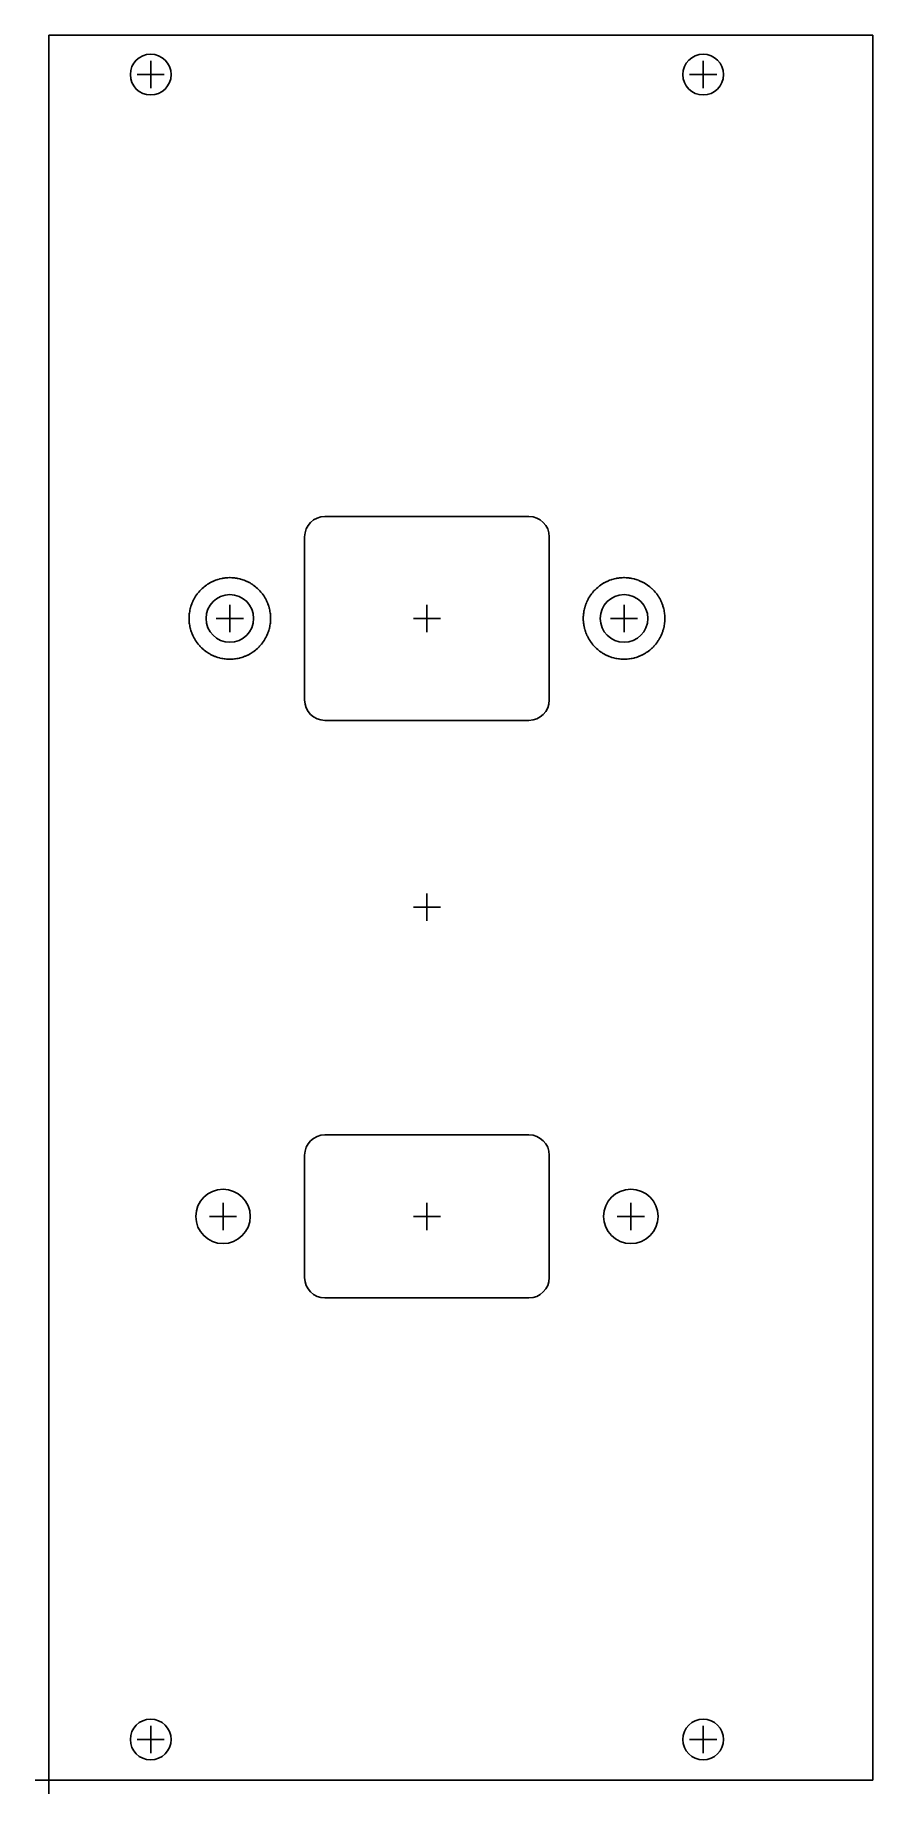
# Model space of a CAD drawing. Header units: millimetres. Extents: x -1 to 61, y -1 to 128.
import ezdxf

# ---------------------------------------------------------------- set-up
doc = ezdxf.new("R2010")
doc.units = ezdxf.units.MM
doc.layers.add('Contour', color=7, linetype='CONTINUOUS')
doc.layers.add('Reference_points', color=1, linetype='CONTINUOUS')

msp = doc.modelspace()

# ---------------------------------------------------------------- linework, layer by layer
at = {"layer": 'Contour', "color": 7, "linetype": 'CONTINUOUS'}
for p, q in [((0, 0), (0, 128.4)), ((0, 128.4), (60.62, 128.4)), ((60.62, 128.4), (60.62, 0)), ((35.32, 92.985), (20.32, 92.985)), ((18.82, 91.485), (18.82, 79.485)), ((36.82, 79.485), (36.82, 91.485)), ((11.687, 88), (11.596, 87.939)), ((11.687, 88), (11.596, 87.939)), ((11.743, 88.036), (11.687, 88)), ((11.743, 88.036), (11.687, 88)), ((11.837, 88.092), (11.743, 88.036)), ((11.837, 88.092), (11.743, 88.036)), ((11.864, 88.108), (11.837, 88.092)), ((11.864, 88.108), (11.837, 88.092)), ((11.908, 88.132), (11.864, 88.108)), ((11.908, 88.132), (11.864, 88.108)), ((12.006, 88.182), (11.908, 88.132)), ((12.006, 88.182), (11.908, 88.132)), ((12.03, 88.193), (12.006, 88.182)), ((12.03, 88.193), (12.006, 88.182)), ((12.075, 88.214), (12.03, 88.193)), ((12.075, 88.214), (12.03, 88.193)), ((12.176, 88.258), (12.075, 88.214)), ((12.176, 88.258), (12.075, 88.214)), ((12.21, 88.272), (12.176, 88.258)), ((12.21, 88.272), (12.176, 88.258)), ((12.256, 88.29), (12.21, 88.272)), ((12.256, 88.29), (12.21, 88.272)), ((12.36, 88.327), (12.256, 88.29)), ((12.36, 88.327), (12.256, 88.29)), ((12.428, 88.349), (12.36, 88.327)), ((12.428, 88.349), (12.36, 88.327)), ((12.534, 88.38), (12.428, 88.349)), ((12.534, 88.38), (12.428, 88.349)), ((12.563, 88.388), (12.534, 88.38)), ((12.563, 88.388), (12.534, 88.38)), ((12.612, 88.4), (12.563, 88.388)), ((12.612, 88.4), (12.563, 88.388)), ((12.719, 88.424), (12.612, 88.4)), ((12.719, 88.424), (12.612, 88.4)), ((12.75, 88.43), (12.719, 88.424)), ((12.75, 88.43), (12.719, 88.424)), ((12.8, 88.439), (12.75, 88.43)), ((12.8, 88.439), (12.75, 88.43)), ((12.909, 88.456), (12.8, 88.439)), ((12.909, 88.456), (12.8, 88.439)), ((12.976, 88.465), (12.909, 88.456)), ((12.976, 88.465), (12.909, 88.456)), ((13.085, 88.476), (12.976, 88.465)), ((13.085, 88.476), (12.976, 88.465)), ((13.126, 88.479), (13.085, 88.476)), ((13.126, 88.479), (13.085, 88.476)), ((13.176, 88.482), (13.126, 88.479)), ((13.176, 88.482), (13.126, 88.479)), ((13.286, 88.485), (13.176, 88.482)), ((13.286, 88.485), (13.176, 88.482)), ((13.354, 88.485), (13.286, 88.485)), ((13.354, 88.485), (13.286, 88.485)), ((13.464, 88.482), (13.354, 88.485)), ((13.464, 88.482), (13.354, 88.485)), ((13.506, 88.48), (13.464, 88.482)), ((13.506, 88.48), (13.464, 88.482)), ((13.555, 88.476), (13.506, 88.48)), ((13.555, 88.476), (13.506, 88.48)), ((13.664, 88.465), (13.555, 88.476)), ((13.664, 88.465), (13.555, 88.476)), ((13.731, 88.456), (13.664, 88.465)), ((13.731, 88.456), (13.664, 88.465)), ((13.84, 88.439), (13.731, 88.456)), ((13.84, 88.439), (13.731, 88.456)), ((13.872, 88.434), (13.84, 88.439)), ((13.872, 88.434), (13.84, 88.439)), ((13.921, 88.424), (13.872, 88.434)), ((13.921, 88.424), (13.872, 88.434)), ((14.028, 88.4), (13.921, 88.424)), ((14.028, 88.4), (13.921, 88.424)), ((14.057, 88.393), (14.028, 88.4)), ((14.057, 88.393), (14.028, 88.4)), ((14.106, 88.38), (14.057, 88.393)), ((14.106, 88.38), (14.057, 88.393)), ((14.212, 88.349), (14.106, 88.38)), ((14.212, 88.349), (14.106, 88.38)), ((14.28, 88.327), (14.212, 88.349)), ((14.28, 88.327), (14.212, 88.349)), ((14.384, 88.29), (14.28, 88.327)), ((14.384, 88.29), (14.28, 88.327)), ((14.418, 88.277), (14.384, 88.29)), ((14.418, 88.277), (14.384, 88.29)), ((14.464, 88.258), (14.418, 88.277)), ((14.464, 88.258), (14.418, 88.277)), ((14.565, 88.214), (14.464, 88.258)), ((14.565, 88.214), (14.464, 88.258)), ((14.589, 88.203), (14.565, 88.214)), ((14.589, 88.203), (14.565, 88.214)), ((14.634, 88.182), (14.589, 88.203)), ((14.634, 88.182), (14.589, 88.203)), ((14.732, 88.132), (14.634, 88.182)), ((14.732, 88.132), (14.634, 88.182)), ((14.76, 88.117), (14.732, 88.132)), ((14.76, 88.117), (14.732, 88.132)), ((14.803, 88.092), (14.76, 88.117)), ((14.803, 88.092), (14.76, 88.117)), ((14.897, 88.036), (14.803, 88.092)), ((14.897, 88.036), (14.803, 88.092)), ((14.953, 88), (14.897, 88.036)), ((14.953, 88), (14.897, 88.036)), ((15.044, 87.939), (14.953, 88)), ((15.044, 87.939), (14.953, 88)), ((40.687, 88), (40.596, 87.939)), ((40.687, 88), (40.596, 87.939)), ((40.743, 88.036), (40.687, 88)), ((40.743, 88.036), (40.687, 88)), ((40.837, 88.092), (40.743, 88.036)), ((40.837, 88.092), (40.743, 88.036)), ((40.864, 88.108), (40.837, 88.092)), ((40.864, 88.108), (40.837, 88.092)), ((40.908, 88.132), (40.864, 88.108)), ((40.908, 88.132), (40.864, 88.108)), ((41.006, 88.182), (40.908, 88.132)), ((41.006, 88.182), (40.908, 88.132)), ((41.03, 88.193), (41.006, 88.182)), ((41.03, 88.193), (41.006, 88.182)), ((41.075, 88.214), (41.03, 88.193)), ((41.075, 88.214), (41.03, 88.193)), ((41.176, 88.258), (41.075, 88.214)), ((41.176, 88.258), (41.075, 88.214)), ((41.21, 88.272), (41.176, 88.258)), ((41.21, 88.272), (41.176, 88.258)), ((41.256, 88.29), (41.21, 88.272)), ((41.256, 88.29), (41.21, 88.272)), ((41.36, 88.327), (41.256, 88.29)), ((41.36, 88.327), (41.256, 88.29)), ((41.428, 88.349), (41.36, 88.327)), ((41.428, 88.349), (41.36, 88.327)), ((41.534, 88.38), (41.428, 88.349)), ((41.534, 88.38), (41.428, 88.349)), ((41.563, 88.388), (41.534, 88.38)), ((41.563, 88.388), (41.534, 88.38)), ((41.612, 88.4), (41.563, 88.388)), ((41.612, 88.4), (41.563, 88.388)), ((41.719, 88.424), (41.612, 88.4)), ((41.719, 88.424), (41.612, 88.4)), ((41.75, 88.43), (41.719, 88.424)), ((41.75, 88.43), (41.719, 88.424)), ((41.8, 88.439), (41.75, 88.43)), ((41.8, 88.439), (41.75, 88.43)), ((41.909, 88.456), (41.8, 88.439)), ((41.909, 88.456), (41.8, 88.439)), ((41.976, 88.465), (41.909, 88.456)), ((41.976, 88.465), (41.909, 88.456)), ((42.085, 88.476), (41.976, 88.465)), ((42.085, 88.476), (41.976, 88.465)), ((42.126, 88.479), (42.085, 88.476)), ((42.126, 88.479), (42.085, 88.476)), ((42.176, 88.482), (42.126, 88.479)), ((42.176, 88.482), (42.126, 88.479)), ((42.286, 88.485), (42.176, 88.482)), ((42.286, 88.485), (42.176, 88.482)), ((42.354, 88.485), (42.286, 88.485)), ((42.354, 88.485), (42.286, 88.485)), ((42.464, 88.482), (42.354, 88.485)), ((42.464, 88.482), (42.354, 88.485)), ((42.506, 88.48), (42.464, 88.482)), ((42.506, 88.48), (42.464, 88.482)), ((42.555, 88.476), (42.506, 88.48)), ((42.555, 88.476), (42.506, 88.48)), ((42.664, 88.465), (42.555, 88.476)), ((42.664, 88.465), (42.555, 88.476)), ((42.731, 88.456), (42.664, 88.465)), ((42.731, 88.456), (42.664, 88.465)), ((42.84, 88.439), (42.731, 88.456)), ((42.84, 88.439), (42.731, 88.456)), ((42.872, 88.434), (42.84, 88.439)), ((42.872, 88.434), (42.84, 88.439)), ((42.921, 88.424), (42.872, 88.434)), ((42.921, 88.424), (42.872, 88.434)), ((43.028, 88.4), (42.921, 88.424)), ((43.028, 88.4), (42.921, 88.424)), ((43.057, 88.393), (43.028, 88.4)), ((43.057, 88.393), (43.028, 88.4)), ((43.106, 88.38), (43.057, 88.393)), ((43.106, 88.38), (43.057, 88.393)), ((43.212, 88.349), (43.106, 88.38)), ((43.212, 88.349), (43.106, 88.38)), ((43.28, 88.327), (43.212, 88.349)), ((43.28, 88.327), (43.212, 88.349)), ((43.384, 88.29), (43.28, 88.327)), ((43.384, 88.29), (43.28, 88.327)), ((43.418, 88.277), (43.384, 88.29)), ((43.418, 88.277), (43.384, 88.29)), ((43.464, 88.258), (43.418, 88.277)), ((43.464, 88.258), (43.418, 88.277)), ((43.565, 88.214), (43.464, 88.258)), ((43.565, 88.214), (43.464, 88.258)), ((43.589, 88.203), (43.565, 88.214)), ((43.589, 88.203), (43.565, 88.214)), ((43.634, 88.182), (43.589, 88.203)), ((43.634, 88.182), (43.589, 88.203)), ((43.732, 88.132), (43.634, 88.182)), ((43.732, 88.132), (43.634, 88.182)), ((43.76, 88.117), (43.732, 88.132)), ((43.76, 88.117), (43.732, 88.132)), ((43.803, 88.092), (43.76, 88.117)), ((43.803, 88.092), (43.76, 88.117)), ((43.897, 88.036), (43.803, 88.092)), ((43.897, 88.036), (43.803, 88.092)), ((43.953, 88), (43.897, 88.036)), ((43.953, 88), (43.897, 88.036)), ((44.044, 87.939), (43.953, 88)), ((44.044, 87.939), (43.953, 88)), ((10.591, 86.73), (10.547, 86.629)), ((10.591, 86.73), (10.547, 86.629)), ((10.602, 86.754), (10.591, 86.73)), ((10.602, 86.754), (10.591, 86.73)), ((10.623, 86.799), (10.602, 86.754)), ((10.623, 86.799), (10.602, 86.754)), ((10.673, 86.897), (10.623, 86.799)), ((10.673, 86.897), (10.623, 86.799)), ((10.688, 86.925), (10.673, 86.897)), ((10.688, 86.925), (10.673, 86.897)), ((10.713, 86.968), (10.688, 86.925)), ((10.713, 86.968), (10.688, 86.925)), ((10.769, 87.062), (10.713, 86.968)), ((10.769, 87.062), (10.713, 86.968)), ((10.805, 87.118), (10.769, 87.062)), ((10.805, 87.118), (10.769, 87.062)), ((10.866, 87.209), (10.805, 87.118)), ((10.866, 87.209), (10.805, 87.118)), ((10.889, 87.243), (10.866, 87.209)), ((10.889, 87.243), (10.866, 87.209)), ((10.919, 87.283), (10.889, 87.243)), ((10.919, 87.283), (10.889, 87.243)), ((10.987, 87.37), (10.919, 87.283)), ((10.987, 87.37), (10.919, 87.283)), ((11.033, 87.426), (10.987, 87.37)), ((11.033, 87.426), (10.987, 87.37)), ((11.106, 87.509), (11.033, 87.426)), ((11.106, 87.509), (11.033, 87.426)), ((11.126, 87.531), (11.106, 87.509)), ((11.126, 87.531), (11.106, 87.509)), ((11.161, 87.567), (11.126, 87.531)), ((11.161, 87.567), (11.126, 87.531)), ((11.259, 87.665), (11.161, 87.567)), ((11.259, 87.665), (11.161, 87.567)), ((11.296, 87.699), (11.259, 87.665)), ((11.296, 87.699), (11.259, 87.665)), ((11.379, 87.772), (11.296, 87.699)), ((11.379, 87.772), (11.296, 87.699)), ((11.435, 87.818), (11.379, 87.772)), ((11.435, 87.818), (11.379, 87.772)), ((11.522, 87.886), (11.435, 87.818)), ((11.522, 87.886), (11.435, 87.818)), ((11.555, 87.911), (11.522, 87.886)), ((11.555, 87.911), (11.522, 87.886)), ((11.596, 87.939), (11.555, 87.911)), ((11.596, 87.939), (11.555, 87.911)), ((15.078, 87.916), (15.044, 87.939)), ((15.078, 87.916), (15.044, 87.939)), ((15.118, 87.886), (15.078, 87.916)), ((15.118, 87.886), (15.078, 87.916)), ((15.205, 87.818), (15.118, 87.886)), ((15.205, 87.818), (15.118, 87.886)), ((15.261, 87.772), (15.205, 87.818)), ((15.261, 87.772), (15.205, 87.818)), ((15.344, 87.699), (15.261, 87.772)), ((15.344, 87.699), (15.261, 87.772)), ((15.366, 87.679), (15.344, 87.699)), ((15.366, 87.679), (15.344, 87.699)), ((15.402, 87.644), (15.366, 87.679)), ((15.402, 87.644), (15.366, 87.679)), ((15.5, 87.546), (15.402, 87.644)), ((15.5, 87.546), (15.402, 87.644)), ((15.534, 87.509), (15.5, 87.546)), ((15.534, 87.509), (15.5, 87.546)), ((15.607, 87.426), (15.534, 87.509)), ((15.607, 87.426), (15.534, 87.509)), ((15.653, 87.37), (15.607, 87.426)), ((15.653, 87.37), (15.607, 87.426)), ((15.721, 87.283), (15.653, 87.37)), ((15.721, 87.283), (15.653, 87.37)), ((15.746, 87.25), (15.721, 87.283)), ((15.746, 87.25), (15.721, 87.283)), ((15.774, 87.209), (15.746, 87.25)), ((15.774, 87.209), (15.746, 87.25)), ((15.835, 87.118), (15.774, 87.209)), ((15.835, 87.118), (15.774, 87.209)), ((15.871, 87.062), (15.835, 87.118)), ((15.871, 87.062), (15.835, 87.118)), ((15.927, 86.968), (15.871, 87.062)), ((15.927, 86.968), (15.871, 87.062)), ((15.943, 86.941), (15.927, 86.968)), ((15.943, 86.941), (15.927, 86.968)), ((15.967, 86.897), (15.943, 86.941)), ((15.967, 86.897), (15.943, 86.941)), ((16.017, 86.799), (15.967, 86.897)), ((16.017, 86.799), (15.967, 86.897)), ((16.028, 86.775), (16.017, 86.799)), ((16.028, 86.775), (16.017, 86.799)), ((16.049, 86.73), (16.028, 86.775)), ((16.049, 86.73), (16.028, 86.775)), ((16.093, 86.629), (16.049, 86.73)), ((16.093, 86.629), (16.049, 86.73)), ((39.591, 86.73), (39.547, 86.629)), ((39.591, 86.73), (39.547, 86.629)), ((39.602, 86.754), (39.591, 86.73)), ((39.602, 86.754), (39.591, 86.73)), ((39.623, 86.799), (39.602, 86.754)), ((39.623, 86.799), (39.602, 86.754)), ((39.673, 86.897), (39.623, 86.799)), ((39.673, 86.897), (39.623, 86.799)), ((39.688, 86.925), (39.673, 86.897)), ((39.688, 86.925), (39.673, 86.897)), ((39.713, 86.968), (39.688, 86.925)), ((39.713, 86.968), (39.688, 86.925)), ((39.769, 87.062), (39.713, 86.968)), ((39.769, 87.062), (39.713, 86.968)), ((39.805, 87.118), (39.769, 87.062)), ((39.805, 87.118), (39.769, 87.062)), ((39.866, 87.209), (39.805, 87.118)), ((39.866, 87.209), (39.805, 87.118)), ((39.889, 87.243), (39.866, 87.209)), ((39.889, 87.243), (39.866, 87.209)), ((39.919, 87.283), (39.889, 87.243)), ((39.919, 87.283), (39.889, 87.243)), ((39.987, 87.37), (39.919, 87.283)), ((39.987, 87.37), (39.919, 87.283)), ((40.033, 87.426), (39.987, 87.37)), ((40.033, 87.426), (39.987, 87.37)), ((40.106, 87.509), (40.033, 87.426)), ((40.106, 87.509), (40.033, 87.426)), ((40.126, 87.531), (40.106, 87.509)), ((40.126, 87.531), (40.106, 87.509)), ((40.161, 87.567), (40.126, 87.531)), ((40.161, 87.567), (40.126, 87.531)), ((40.259, 87.665), (40.161, 87.567)), ((40.259, 87.665), (40.161, 87.567)), ((40.296, 87.699), (40.259, 87.665)), ((40.296, 87.699), (40.259, 87.665)), ((40.379, 87.772), (40.296, 87.699)), ((40.379, 87.772), (40.296, 87.699)), ((40.435, 87.818), (40.379, 87.772)), ((40.435, 87.818), (40.379, 87.772)), ((40.522, 87.886), (40.435, 87.818)), ((40.522, 87.886), (40.435, 87.818)), ((40.555, 87.911), (40.522, 87.886)), ((40.555, 87.911), (40.522, 87.886)), ((40.596, 87.939), (40.555, 87.911)), ((40.596, 87.939), (40.555, 87.911)), ((44.078, 87.916), (44.044, 87.939)), ((44.078, 87.916), (44.044, 87.939)), ((44.118, 87.886), (44.078, 87.916)), ((44.118, 87.886), (44.078, 87.916)), ((44.205, 87.818), (44.118, 87.886)), ((44.205, 87.818), (44.118, 87.886)), ((44.261, 87.772), (44.205, 87.818)), ((44.261, 87.772), (44.205, 87.818)), ((44.344, 87.699), (44.261, 87.772)), ((44.344, 87.699), (44.261, 87.772)), ((44.366, 87.679), (44.344, 87.699)), ((44.366, 87.679), (44.344, 87.699)), ((44.402, 87.644), (44.366, 87.679)), ((44.402, 87.644), (44.366, 87.679)), ((44.5, 87.546), (44.402, 87.644)), ((44.5, 87.546), (44.402, 87.644)), ((44.534, 87.509), (44.5, 87.546)), ((44.534, 87.509), (44.5, 87.546)), ((44.607, 87.426), (44.534, 87.509)), ((44.607, 87.426), (44.534, 87.509)), ((44.653, 87.37), (44.607, 87.426)), ((44.653, 87.37), (44.607, 87.426)), ((44.721, 87.283), (44.653, 87.37)), ((44.721, 87.283), (44.653, 87.37)), ((44.746, 87.25), (44.721, 87.283)), ((44.746, 87.25), (44.721, 87.283)), ((44.774, 87.209), (44.746, 87.25)), ((44.774, 87.209), (44.746, 87.25)), ((44.835, 87.118), (44.774, 87.209)), ((44.835, 87.118), (44.774, 87.209)), ((44.871, 87.062), (44.835, 87.118)), ((44.871, 87.062), (44.835, 87.118)), ((44.927, 86.968), (44.871, 87.062)), ((44.927, 86.968), (44.871, 87.062)), ((44.943, 86.941), (44.927, 86.968)), ((44.943, 86.941), (44.927, 86.968)), ((44.967, 86.897), (44.943, 86.941)), ((44.967, 86.897), (44.943, 86.941)), ((45.017, 86.799), (44.967, 86.897)), ((45.017, 86.799), (44.967, 86.897)), ((45.028, 86.775), (45.017, 86.799)), ((45.028, 86.775), (45.017, 86.799)), ((45.049, 86.73), (45.028, 86.775)), ((45.049, 86.73), (45.028, 86.775)), ((45.093, 86.629), (45.049, 86.73)), ((45.093, 86.629), (45.049, 86.73)), ((10.323, 85.629), (10.32, 85.519)), ((10.323, 85.629), (10.32, 85.519)), ((10.32, 85.519), (10.32, 85.451)), ((10.32, 85.519), (10.32, 85.451)), ((10.32, 85.451), (10.323, 85.341)), ((10.32, 85.451), (10.323, 85.341)), ((10.325, 85.671), (10.323, 85.629)), ((10.325, 85.671), (10.323, 85.629)), ((10.329, 85.72), (10.325, 85.671)), ((10.329, 85.72), (10.325, 85.671)), ((10.34, 85.829), (10.329, 85.72)), ((10.34, 85.829), (10.329, 85.72)), ((10.349, 85.896), (10.34, 85.829)), ((10.349, 85.896), (10.34, 85.829)), ((10.366, 86.005), (10.349, 85.896)), ((10.366, 86.005), (10.349, 85.896)), ((10.371, 86.037), (10.366, 86.005)), ((10.371, 86.037), (10.366, 86.005)), ((10.381, 86.086), (10.371, 86.037)), ((10.381, 86.086), (10.371, 86.037)), ((10.405, 86.193), (10.381, 86.086)), ((10.405, 86.193), (10.381, 86.086)), ((10.412, 86.222), (10.405, 86.193)), ((10.412, 86.222), (10.405, 86.193)), ((10.425, 86.271), (10.412, 86.222)), ((10.425, 86.271), (10.412, 86.222)), ((10.456, 86.377), (10.425, 86.271)), ((10.456, 86.377), (10.425, 86.271)), ((10.478, 86.445), (10.456, 86.377)), ((10.478, 86.445), (10.456, 86.377)), ((10.515, 86.549), (10.478, 86.445)), ((10.515, 86.549), (10.478, 86.445)), ((10.528, 86.583), (10.515, 86.549)), ((10.528, 86.583), (10.515, 86.549)), ((10.547, 86.629), (10.528, 86.583)), ((10.547, 86.629), (10.528, 86.583)), ((16.107, 86.595), (16.093, 86.629)), ((16.107, 86.595), (16.093, 86.629)), ((16.125, 86.549), (16.107, 86.595)), ((16.125, 86.549), (16.107, 86.595)), ((16.162, 86.445), (16.125, 86.549)), ((16.162, 86.445), (16.125, 86.549)), ((16.184, 86.377), (16.162, 86.445)), ((16.184, 86.377), (16.162, 86.445)), ((16.215, 86.271), (16.184, 86.377)), ((16.215, 86.271), (16.184, 86.377)), ((16.223, 86.242), (16.215, 86.271)), ((16.223, 86.242), (16.215, 86.271)), ((16.235, 86.193), (16.223, 86.242)), ((16.235, 86.193), (16.223, 86.242)), ((16.259, 86.086), (16.235, 86.193)), ((16.259, 86.086), (16.235, 86.193)), ((16.265, 86.055), (16.259, 86.086)), ((16.265, 86.055), (16.259, 86.086)), ((16.274, 86.005), (16.265, 86.055)), ((16.274, 86.005), (16.265, 86.055)), ((16.291, 85.896), (16.274, 86.005)), ((16.291, 85.896), (16.274, 86.005)), ((16.3, 85.829), (16.291, 85.896)), ((16.3, 85.829), (16.291, 85.896)), ((16.311, 85.72), (16.3, 85.829)), ((16.311, 85.72), (16.3, 85.829)), ((16.314, 85.679), (16.311, 85.72)), ((16.314, 85.679), (16.311, 85.72)), ((16.317, 85.629), (16.314, 85.679)), ((16.317, 85.629), (16.314, 85.679)), ((16.32, 85.519), (16.317, 85.629)), ((16.32, 85.519), (16.317, 85.629)), ((16.317, 85.341), (16.32, 85.451)), ((16.317, 85.341), (16.32, 85.451)), ((16.32, 85.451), (16.32, 85.519)), ((16.32, 85.451), (16.32, 85.519)), ((39.323, 85.629), (39.32, 85.519)), ((39.323, 85.629), (39.32, 85.519)), ((39.32, 85.519), (39.32, 85.451)), ((39.32, 85.519), (39.32, 85.451)), ((39.32, 85.451), (39.323, 85.341)), ((39.32, 85.451), (39.323, 85.341)), ((39.325, 85.671), (39.323, 85.629)), ((39.325, 85.671), (39.323, 85.629)), ((39.329, 85.72), (39.325, 85.671)), ((39.329, 85.72), (39.325, 85.671)), ((39.34, 85.829), (39.329, 85.72)), ((39.34, 85.829), (39.329, 85.72)), ((39.349, 85.896), (39.34, 85.829)), ((39.349, 85.896), (39.34, 85.829)), ((39.366, 86.005), (39.349, 85.896)), ((39.366, 86.005), (39.349, 85.896)), ((39.371, 86.037), (39.366, 86.005)), ((39.371, 86.037), (39.366, 86.005)), ((39.381, 86.086), (39.371, 86.037)), ((39.381, 86.086), (39.371, 86.037)), ((39.405, 86.193), (39.381, 86.086)), ((39.405, 86.193), (39.381, 86.086)), ((39.412, 86.222), (39.405, 86.193)), ((39.412, 86.222), (39.405, 86.193)), ((39.425, 86.271), (39.412, 86.222)), ((39.425, 86.271), (39.412, 86.222)), ((39.456, 86.377), (39.425, 86.271)), ((39.456, 86.377), (39.425, 86.271)), ((39.478, 86.445), (39.456, 86.377)), ((39.478, 86.445), (39.456, 86.377)), ((39.515, 86.549), (39.478, 86.445)), ((39.515, 86.549), (39.478, 86.445)), ((39.528, 86.583), (39.515, 86.549)), ((39.528, 86.583), (39.515, 86.549)), ((39.547, 86.629), (39.528, 86.583)), ((39.547, 86.629), (39.528, 86.583)), ((45.107, 86.595), (45.093, 86.629)), ((45.107, 86.595), (45.093, 86.629)), ((45.125, 86.549), (45.107, 86.595)), ((45.125, 86.549), (45.107, 86.595)), ((45.162, 86.445), (45.125, 86.549)), ((45.162, 86.445), (45.125, 86.549)), ((45.184, 86.377), (45.162, 86.445)), ((45.184, 86.377), (45.162, 86.445)), ((45.215, 86.271), (45.184, 86.377)), ((45.215, 86.271), (45.184, 86.377)), ((45.223, 86.242), (45.215, 86.271)), ((45.223, 86.242), (45.215, 86.271)), ((45.235, 86.193), (45.223, 86.242)), ((45.235, 86.193), (45.223, 86.242)), ((45.259, 86.086), (45.235, 86.193)), ((45.259, 86.086), (45.235, 86.193)), ((45.265, 86.055), (45.259, 86.086)), ((45.265, 86.055), (45.259, 86.086)), ((45.274, 86.005), (45.265, 86.055)), ((45.274, 86.005), (45.265, 86.055)), ((45.291, 85.896), (45.274, 86.005)), ((45.291, 85.896), (45.274, 86.005)), ((45.3, 85.829), (45.291, 85.896)), ((45.3, 85.829), (45.291, 85.896)), ((45.311, 85.72), (45.3, 85.829)), ((45.311, 85.72), (45.3, 85.829)), ((45.314, 85.679), (45.311, 85.72)), ((45.314, 85.679), (45.311, 85.72)), ((45.317, 85.629), (45.314, 85.679)), ((45.317, 85.629), (45.314, 85.679)), ((45.32, 85.519), (45.317, 85.629)), ((45.32, 85.519), (45.317, 85.629)), ((45.317, 85.341), (45.32, 85.451)), ((45.317, 85.341), (45.32, 85.451)), ((45.32, 85.451), (45.32, 85.519)), ((45.32, 85.451), (45.32, 85.519)), ((10.323, 85.341), (10.326, 85.291)), ((10.323, 85.341), (10.326, 85.291)), ((10.326, 85.291), (10.329, 85.25)), ((10.326, 85.291), (10.329, 85.25)), ((10.329, 85.25), (10.34, 85.141)), ((10.329, 85.25), (10.34, 85.141)), ((10.34, 85.141), (10.349, 85.074)), ((10.34, 85.141), (10.349, 85.074)), ((10.349, 85.074), (10.366, 84.965)), ((10.349, 85.074), (10.366, 84.965)), ((10.366, 84.965), (10.375, 84.915)), ((10.366, 84.965), (10.375, 84.915)), ((10.375, 84.915), (10.381, 84.884)), ((10.375, 84.915), (10.381, 84.884)), ((10.381, 84.884), (10.405, 84.777)), ((10.381, 84.884), (10.405, 84.777)), ((10.405, 84.777), (10.417, 84.728)), ((10.405, 84.777), (10.417, 84.728)), ((10.417, 84.728), (10.425, 84.699)), ((10.417, 84.728), (10.425, 84.699)), ((10.425, 84.699), (10.456, 84.593)), ((10.425, 84.699), (10.456, 84.593)), ((10.456, 84.593), (10.478, 84.525)), ((10.456, 84.593), (10.478, 84.525)), ((10.478, 84.525), (10.515, 84.421)), ((10.478, 84.525), (10.515, 84.421)), ((10.515, 84.421), (10.533, 84.375)), ((10.515, 84.421), (10.533, 84.375)), ((10.533, 84.375), (10.547, 84.341)), ((10.533, 84.375), (10.547, 84.341)), ((10.547, 84.341), (10.591, 84.24)), ((10.547, 84.341), (10.591, 84.24)), ((10.591, 84.24), (10.612, 84.195)), ((10.591, 84.24), (10.612, 84.195)), ((10.612, 84.195), (10.623, 84.171)), ((10.612, 84.195), (10.623, 84.171)), ((10.623, 84.171), (10.673, 84.073)), ((10.623, 84.171), (10.673, 84.073)), ((15.967, 84.073), (16.017, 84.171)), ((15.967, 84.073), (16.017, 84.171)), ((16.017, 84.171), (16.038, 84.216)), ((16.017, 84.171), (16.038, 84.216)), ((16.038, 84.216), (16.049, 84.24)), ((16.038, 84.216), (16.049, 84.24)), ((16.049, 84.24), (16.093, 84.341)), ((16.049, 84.24), (16.093, 84.341)), ((16.093, 84.341), (16.112, 84.387)), ((16.093, 84.341), (16.112, 84.387)), ((16.112, 84.387), (16.125, 84.421)), ((16.112, 84.387), (16.125, 84.421)), ((16.125, 84.421), (16.162, 84.525)), ((16.125, 84.421), (16.162, 84.525)), ((16.162, 84.525), (16.184, 84.593)), ((16.162, 84.525), (16.184, 84.593)), ((16.184, 84.593), (16.215, 84.699)), ((16.184, 84.593), (16.215, 84.699)), ((16.215, 84.699), (16.228, 84.748)), ((16.215, 84.699), (16.228, 84.748)), ((16.228, 84.748), (16.235, 84.777)), ((16.228, 84.748), (16.235, 84.777)), ((16.235, 84.777), (16.259, 84.884)), ((16.235, 84.777), (16.259, 84.884)), ((16.259, 84.884), (16.269, 84.933)), ((16.259, 84.884), (16.269, 84.933)), ((16.269, 84.933), (16.274, 84.965)), ((16.269, 84.933), (16.274, 84.965)), ((16.274, 84.965), (16.291, 85.074)), ((16.274, 84.965), (16.291, 85.074)), ((16.291, 85.074), (16.3, 85.141)), ((16.291, 85.074), (16.3, 85.141)), ((16.3, 85.141), (16.311, 85.25)), ((16.3, 85.141), (16.311, 85.25)), ((16.311, 85.25), (16.315, 85.299)), ((16.311, 85.25), (16.315, 85.299)), ((16.315, 85.299), (16.317, 85.341)), ((16.315, 85.299), (16.317, 85.341)), ((39.323, 85.341), (39.326, 85.291)), ((39.323, 85.341), (39.326, 85.291)), ((39.326, 85.291), (39.329, 85.25)), ((39.326, 85.291), (39.329, 85.25)), ((39.329, 85.25), (39.34, 85.141)), ((39.329, 85.25), (39.34, 85.141)), ((39.34, 85.141), (39.349, 85.074)), ((39.34, 85.141), (39.349, 85.074)), ((39.349, 85.074), (39.366, 84.965)), ((39.349, 85.074), (39.366, 84.965)), ((39.366, 84.965), (39.375, 84.915)), ((39.366, 84.965), (39.375, 84.915)), ((39.375, 84.915), (39.381, 84.884)), ((39.375, 84.915), (39.381, 84.884)), ((39.381, 84.884), (39.405, 84.777)), ((39.381, 84.884), (39.405, 84.777)), ((39.405, 84.777), (39.417, 84.728)), ((39.405, 84.777), (39.417, 84.728)), ((39.417, 84.728), (39.425, 84.699)), ((39.417, 84.728), (39.425, 84.699)), ((39.425, 84.699), (39.456, 84.593)), ((39.425, 84.699), (39.456, 84.593)), ((39.456, 84.593), (39.478, 84.525)), ((39.456, 84.593), (39.478, 84.525)), ((39.478, 84.525), (39.515, 84.421)), ((39.478, 84.525), (39.515, 84.421)), ((39.515, 84.421), (39.533, 84.375)), ((39.515, 84.421), (39.533, 84.375)), ((39.533, 84.375), (39.547, 84.341)), ((39.533, 84.375), (39.547, 84.341)), ((39.547, 84.341), (39.591, 84.24)), ((39.547, 84.341), (39.591, 84.24)), ((39.591, 84.24), (39.612, 84.195)), ((39.591, 84.24), (39.612, 84.195)), ((39.612, 84.195), (39.623, 84.171)), ((39.612, 84.195), (39.623, 84.171)), ((39.623, 84.171), (39.673, 84.073)), ((39.623, 84.171), (39.673, 84.073)), ((44.967, 84.073), (45.017, 84.171)), ((44.967, 84.073), (45.017, 84.171)), ((45.017, 84.171), (45.038, 84.216)), ((45.017, 84.171), (45.038, 84.216)), ((45.038, 84.216), (45.049, 84.24)), ((45.038, 84.216), (45.049, 84.24)), ((45.049, 84.24), (45.093, 84.341)), ((45.049, 84.24), (45.093, 84.341)), ((45.093, 84.341), (45.112, 84.387)), ((45.093, 84.341), (45.112, 84.387)), ((45.112, 84.387), (45.125, 84.421)), ((45.112, 84.387), (45.125, 84.421)), ((45.125, 84.421), (45.162, 84.525)), ((45.125, 84.421), (45.162, 84.525)), ((45.162, 84.525), (45.184, 84.593)), ((45.162, 84.525), (45.184, 84.593)), ((45.184, 84.593), (45.215, 84.699)), ((45.184, 84.593), (45.215, 84.699)), ((45.215, 84.699), (45.228, 84.748)), ((45.215, 84.699), (45.228, 84.748)), ((45.228, 84.748), (45.235, 84.777)), ((45.228, 84.748), (45.235, 84.777)), ((45.235, 84.777), (45.259, 84.884)), ((45.235, 84.777), (45.259, 84.884)), ((45.259, 84.884), (45.269, 84.933)), ((45.259, 84.884), (45.269, 84.933)), ((45.269, 84.933), (45.274, 84.965)), ((45.269, 84.933), (45.274, 84.965)), ((45.274, 84.965), (45.291, 85.074)), ((45.274, 84.965), (45.291, 85.074)), ((45.291, 85.074), (45.3, 85.141)), ((45.291, 85.074), (45.3, 85.141)), ((45.3, 85.141), (45.311, 85.25)), ((45.3, 85.141), (45.311, 85.25)), ((45.311, 85.25), (45.315, 85.299)), ((45.311, 85.25), (45.315, 85.299)), ((45.315, 85.299), (45.317, 85.341)), ((45.315, 85.299), (45.317, 85.341)), ((10.673, 84.073), (10.697, 84.029)), ((10.673, 84.073), (10.697, 84.029)), ((10.697, 84.029), (10.713, 84.002)), ((10.697, 84.029), (10.713, 84.002)), ((10.713, 84.002), (10.769, 83.908)), ((10.713, 84.002), (10.769, 83.908)), ((10.769, 83.908), (10.805, 83.852)), ((10.769, 83.908), (10.805, 83.852)), ((10.805, 83.852), (10.866, 83.761)), ((10.805, 83.852), (10.866, 83.761)), ((10.866, 83.761), (10.894, 83.72)), ((10.866, 83.761), (10.894, 83.72)), ((10.894, 83.72), (10.919, 83.687)), ((10.894, 83.72), (10.919, 83.687)), ((10.919, 83.687), (10.987, 83.6)), ((10.919, 83.687), (10.987, 83.6)), ((10.987, 83.6), (11.033, 83.544)), ((10.987, 83.6), (11.033, 83.544)), ((11.033, 83.544), (11.106, 83.461)), ((11.033, 83.544), (11.106, 83.461)), ((11.106, 83.461), (11.14, 83.424)), ((11.106, 83.461), (11.14, 83.424)), ((11.14, 83.424), (11.238, 83.326)), ((11.14, 83.424), (11.238, 83.326)), ((11.238, 83.326), (11.274, 83.291)), ((11.238, 83.326), (11.274, 83.291)), ((11.274, 83.291), (11.296, 83.271)), ((11.274, 83.291), (11.296, 83.271)), ((11.296, 83.271), (11.379, 83.198)), ((11.296, 83.271), (11.379, 83.198)), ((11.379, 83.198), (11.435, 83.152)), ((11.379, 83.198), (11.435, 83.152)), ((11.435, 83.152), (11.522, 83.084)), ((11.435, 83.152), (11.522, 83.084)), ((11.522, 83.084), (11.562, 83.054)), ((11.522, 83.084), (11.562, 83.054)), ((11.562, 83.054), (11.596, 83.031)), ((11.562, 83.054), (11.596, 83.031)), ((11.596, 83.031), (11.687, 82.97)), ((11.596, 83.031), (11.687, 82.97)), ((11.687, 82.97), (11.743, 82.934)), ((11.687, 82.97), (11.743, 82.934)), ((11.743, 82.934), (11.837, 82.878)), ((11.743, 82.934), (11.837, 82.878)), ((11.837, 82.878), (11.88, 82.853)), ((11.837, 82.878), (11.88, 82.853)), ((11.88, 82.853), (11.908, 82.838)), ((11.88, 82.853), (11.908, 82.838)), ((11.908, 82.838), (12.006, 82.788)), ((11.908, 82.838), (12.006, 82.788)), ((14.634, 82.788), (14.732, 82.838)), ((14.634, 82.788), (14.732, 82.838)), ((14.732, 82.838), (14.776, 82.862)), ((14.732, 82.838), (14.776, 82.862)), ((14.776, 82.862), (14.803, 82.878)), ((14.776, 82.862), (14.803, 82.878)), ((14.803, 82.878), (14.897, 82.934)), ((14.803, 82.878), (14.897, 82.934)), ((14.897, 82.934), (14.953, 82.97)), ((14.897, 82.934), (14.953, 82.97)), ((14.953, 82.97), (15.044, 83.031)), ((14.953, 82.97), (15.044, 83.031)), ((15.044, 83.031), (15.085, 83.059)), ((15.044, 83.031), (15.085, 83.059)), ((15.085, 83.059), (15.118, 83.084)), ((15.085, 83.059), (15.118, 83.084)), ((15.118, 83.084), (15.205, 83.152)), ((15.118, 83.084), (15.205, 83.152)), ((15.205, 83.152), (15.261, 83.198)), ((15.205, 83.152), (15.261, 83.198)), ((15.261, 83.198), (15.344, 83.271)), ((15.261, 83.198), (15.344, 83.271)), ((15.344, 83.271), (15.381, 83.305)), ((15.344, 83.271), (15.381, 83.305)), ((15.381, 83.305), (15.479, 83.403)), ((15.381, 83.305), (15.479, 83.403)), ((15.479, 83.403), (15.514, 83.439)), ((15.479, 83.403), (15.514, 83.439)), ((15.514, 83.439), (15.534, 83.461)), ((15.514, 83.439), (15.534, 83.461)), ((15.534, 83.461), (15.607, 83.544)), ((15.534, 83.461), (15.607, 83.544)), ((15.607, 83.544), (15.653, 83.6)), ((15.607, 83.544), (15.653, 83.6)), ((15.653, 83.6), (15.721, 83.687)), ((15.653, 83.6), (15.721, 83.687)), ((15.721, 83.687), (15.751, 83.727)), ((15.721, 83.687), (15.751, 83.727)), ((15.751, 83.727), (15.774, 83.761)), ((15.751, 83.727), (15.774, 83.761)), ((15.774, 83.761), (15.835, 83.852)), ((15.774, 83.761), (15.835, 83.852)), ((15.835, 83.852), (15.871, 83.908)), ((15.835, 83.852), (15.871, 83.908)), ((15.871, 83.908), (15.927, 84.002)), ((15.871, 83.908), (15.927, 84.002)), ((15.927, 84.002), (15.952, 84.045)), ((15.927, 84.002), (15.952, 84.045)), ((15.952, 84.045), (15.967, 84.073)), ((15.952, 84.045), (15.967, 84.073)), ((39.673, 84.073), (39.697, 84.029)), ((39.673, 84.073), (39.697, 84.029)), ((39.697, 84.029), (39.713, 84.002)), ((39.697, 84.029), (39.713, 84.002)), ((39.713, 84.002), (39.769, 83.908)), ((39.713, 84.002), (39.769, 83.908)), ((39.769, 83.908), (39.805, 83.852)), ((39.769, 83.908), (39.805, 83.852)), ((39.805, 83.852), (39.866, 83.761)), ((39.805, 83.852), (39.866, 83.761)), ((39.866, 83.761), (39.894, 83.72)), ((39.866, 83.761), (39.894, 83.72)), ((39.894, 83.72), (39.919, 83.687)), ((39.894, 83.72), (39.919, 83.687)), ((39.919, 83.687), (39.987, 83.6)), ((39.919, 83.687), (39.987, 83.6)), ((39.987, 83.6), (40.033, 83.544)), ((39.987, 83.6), (40.033, 83.544)), ((40.033, 83.544), (40.106, 83.461)), ((40.033, 83.544), (40.106, 83.461)), ((40.106, 83.461), (40.14, 83.424)), ((40.106, 83.461), (40.14, 83.424)), ((40.14, 83.424), (40.238, 83.326)), ((40.14, 83.424), (40.238, 83.326)), ((40.238, 83.326), (40.274, 83.291)), ((40.238, 83.326), (40.274, 83.291)), ((40.274, 83.291), (40.296, 83.271)), ((40.274, 83.291), (40.296, 83.271)), ((40.296, 83.271), (40.379, 83.198)), ((40.296, 83.271), (40.379, 83.198)), ((40.379, 83.198), (40.435, 83.152)), ((40.379, 83.198), (40.435, 83.152)), ((40.435, 83.152), (40.522, 83.084)), ((40.435, 83.152), (40.522, 83.084)), ((40.522, 83.084), (40.562, 83.054)), ((40.522, 83.084), (40.562, 83.054)), ((40.562, 83.054), (40.596, 83.031)), ((40.562, 83.054), (40.596, 83.031)), ((40.596, 83.031), (40.687, 82.97)), ((40.596, 83.031), (40.687, 82.97)), ((40.687, 82.97), (40.743, 82.934)), ((40.687, 82.97), (40.743, 82.934)), ((40.743, 82.934), (40.837, 82.878)), ((40.743, 82.934), (40.837, 82.878)), ((40.837, 82.878), (40.88, 82.853)), ((40.837, 82.878), (40.88, 82.853)), ((40.88, 82.853), (40.908, 82.838)), ((40.88, 82.853), (40.908, 82.838)), ((40.908, 82.838), (41.006, 82.788)), ((40.908, 82.838), (41.006, 82.788)), ((43.634, 82.788), (43.732, 82.838)), ((43.634, 82.788), (43.732, 82.838)), ((43.732, 82.838), (43.776, 82.862)), ((43.732, 82.838), (43.776, 82.862)), ((43.776, 82.862), (43.803, 82.878)), ((43.776, 82.862), (43.803, 82.878)), ((43.803, 82.878), (43.897, 82.934)), ((43.803, 82.878), (43.897, 82.934)), ((43.897, 82.934), (43.953, 82.97)), ((43.897, 82.934), (43.953, 82.97)), ((43.953, 82.97), (44.044, 83.031)), ((43.953, 82.97), (44.044, 83.031)), ((44.044, 83.031), (44.085, 83.059)), ((44.044, 83.031), (44.085, 83.059)), ((44.085, 83.059), (44.118, 83.084)), ((44.085, 83.059), (44.118, 83.084)), ((44.118, 83.084), (44.205, 83.152)), ((44.118, 83.084), (44.205, 83.152)), ((44.205, 83.152), (44.261, 83.198)), ((44.205, 83.152), (44.261, 83.198)), ((44.261, 83.198), (44.344, 83.271)), ((44.261, 83.198), (44.344, 83.271)), ((44.344, 83.271), (44.381, 83.305)), ((44.344, 83.271), (44.381, 83.305)), ((44.381, 83.305), (44.479, 83.403)), ((44.381, 83.305), (44.479, 83.403)), ((44.479, 83.403), (44.514, 83.439)), ((44.479, 83.403), (44.514, 83.439)), ((44.514, 83.439), (44.534, 83.461)), ((44.514, 83.439), (44.534, 83.461)), ((44.534, 83.461), (44.607, 83.544)), ((44.534, 83.461), (44.607, 83.544)), ((44.607, 83.544), (44.653, 83.6)), ((44.607, 83.544), (44.653, 83.6)), ((44.653, 83.6), (44.721, 83.687)), ((44.653, 83.6), (44.721, 83.687)), ((44.721, 83.687), (44.751, 83.727)), ((44.721, 83.687), (44.751, 83.727)), ((44.751, 83.727), (44.774, 83.761)), ((44.751, 83.727), (44.774, 83.761)), ((44.774, 83.761), (44.835, 83.852)), ((44.774, 83.761), (44.835, 83.852)), ((44.835, 83.852), (44.871, 83.908)), ((44.835, 83.852), (44.871, 83.908)), ((44.871, 83.908), (44.927, 84.002)), ((44.871, 83.908), (44.927, 84.002)), ((44.927, 84.002), (44.952, 84.045)), ((44.927, 84.002), (44.952, 84.045)), ((44.952, 84.045), (44.967, 84.073)), ((44.952, 84.045), (44.967, 84.073)), ((12.006, 82.788), (12.051, 82.767)), ((12.006, 82.788), (12.051, 82.767)), ((12.051, 82.767), (12.075, 82.756)), ((12.051, 82.767), (12.075, 82.756)), ((12.075, 82.756), (12.176, 82.712)), ((12.075, 82.756), (12.176, 82.712)), ((12.176, 82.712), (12.222, 82.693)), ((12.176, 82.712), (12.222, 82.693)), ((12.222, 82.693), (12.256, 82.68)), ((12.222, 82.693), (12.256, 82.68)), ((12.256, 82.68), (12.36, 82.643)), ((12.256, 82.68), (12.36, 82.643)), ((12.36, 82.643), (12.428, 82.621)), ((12.36, 82.643), (12.428, 82.621)), ((12.428, 82.621), (12.534, 82.59)), ((12.428, 82.621), (12.534, 82.59)), ((12.534, 82.59), (12.583, 82.577)), ((12.534, 82.59), (12.583, 82.577)), ((12.583, 82.577), (12.612, 82.57)), ((12.583, 82.577), (12.612, 82.57)), ((12.612, 82.57), (12.719, 82.546)), ((12.612, 82.57), (12.719, 82.546)), ((12.719, 82.546), (12.768, 82.536)), ((12.719, 82.546), (12.768, 82.536)), ((12.768, 82.536), (12.8, 82.531)), ((12.768, 82.536), (12.8, 82.531)), ((12.8, 82.531), (12.909, 82.514)), ((12.8, 82.531), (12.909, 82.514)), ((12.909, 82.514), (12.976, 82.505)), ((12.909, 82.514), (12.976, 82.505)), ((12.976, 82.505), (13.085, 82.494)), ((12.976, 82.505), (13.085, 82.494)), ((13.085, 82.494), (13.134, 82.49)), ((13.085, 82.494), (13.134, 82.49)), ((13.134, 82.49), (13.176, 82.488)), ((13.134, 82.49), (13.176, 82.488)), ((13.176, 82.488), (13.286, 82.485)), ((13.176, 82.488), (13.286, 82.485)), ((13.286, 82.485), (13.354, 82.485)), ((13.286, 82.485), (13.354, 82.485)), ((13.354, 82.485), (13.464, 82.488)), ((13.354, 82.485), (13.464, 82.488)), ((13.464, 82.488), (13.514, 82.491)), ((13.464, 82.488), (13.514, 82.491)), ((13.514, 82.491), (13.555, 82.494)), ((13.514, 82.491), (13.555, 82.494)), ((13.555, 82.494), (13.664, 82.505)), ((13.555, 82.494), (13.664, 82.505)), ((13.664, 82.505), (13.731, 82.514)), ((13.664, 82.505), (13.731, 82.514)), ((13.731, 82.514), (13.84, 82.531)), ((13.731, 82.514), (13.84, 82.531)), ((13.84, 82.531), (13.89, 82.54)), ((13.84, 82.531), (13.89, 82.54)), ((13.89, 82.54), (13.921, 82.546)), ((13.89, 82.54), (13.921, 82.546)), ((13.921, 82.546), (14.028, 82.57)), ((13.921, 82.546), (14.028, 82.57)), ((14.028, 82.57), (14.077, 82.582)), ((14.028, 82.57), (14.077, 82.582)), ((14.077, 82.582), (14.106, 82.59)), ((14.077, 82.582), (14.106, 82.59)), ((14.106, 82.59), (14.212, 82.621)), ((14.106, 82.59), (14.212, 82.621)), ((14.212, 82.621), (14.28, 82.643)), ((14.212, 82.621), (14.28, 82.643)), ((14.28, 82.643), (14.384, 82.68)), ((14.28, 82.643), (14.384, 82.68)), ((14.384, 82.68), (14.43, 82.698)), ((14.384, 82.68), (14.43, 82.698)), ((14.43, 82.698), (14.464, 82.712)), ((14.43, 82.698), (14.464, 82.712)), ((14.464, 82.712), (14.565, 82.756)), ((14.464, 82.712), (14.565, 82.756)), ((14.565, 82.756), (14.61, 82.777)), ((14.565, 82.756), (14.61, 82.777)), ((14.61, 82.777), (14.634, 82.788)), ((14.61, 82.777), (14.634, 82.788)), ((41.006, 82.788), (41.051, 82.767)), ((41.006, 82.788), (41.051, 82.767)), ((41.051, 82.767), (41.075, 82.756)), ((41.051, 82.767), (41.075, 82.756)), ((41.075, 82.756), (41.176, 82.712)), ((41.075, 82.756), (41.176, 82.712)), ((41.176, 82.712), (41.222, 82.693)), ((41.176, 82.712), (41.222, 82.693)), ((41.222, 82.693), (41.256, 82.68)), ((41.222, 82.693), (41.256, 82.68)), ((41.256, 82.68), (41.36, 82.643)), ((41.256, 82.68), (41.36, 82.643)), ((41.36, 82.643), (41.428, 82.621)), ((41.36, 82.643), (41.428, 82.621)), ((41.428, 82.621), (41.534, 82.59)), ((41.428, 82.621), (41.534, 82.59)), ((41.534, 82.59), (41.583, 82.577)), ((41.534, 82.59), (41.583, 82.577)), ((41.583, 82.577), (41.612, 82.57)), ((41.583, 82.577), (41.612, 82.57)), ((41.612, 82.57), (41.719, 82.546)), ((41.612, 82.57), (41.719, 82.546)), ((41.719, 82.546), (41.768, 82.536)), ((41.719, 82.546), (41.768, 82.536)), ((41.768, 82.536), (41.8, 82.531)), ((41.768, 82.536), (41.8, 82.531)), ((41.8, 82.531), (41.909, 82.514)), ((41.8, 82.531), (41.909, 82.514)), ((41.909, 82.514), (41.976, 82.505)), ((41.909, 82.514), (41.976, 82.505)), ((41.976, 82.505), (42.085, 82.494)), ((41.976, 82.505), (42.085, 82.494)), ((42.085, 82.494), (42.134, 82.49)), ((42.085, 82.494), (42.134, 82.49)), ((42.134, 82.49), (42.176, 82.488)), ((42.134, 82.49), (42.176, 82.488)), ((42.176, 82.488), (42.286, 82.485)), ((42.176, 82.488), (42.286, 82.485)), ((42.286, 82.485), (42.354, 82.485)), ((42.286, 82.485), (42.354, 82.485)), ((42.354, 82.485), (42.464, 82.488)), ((42.354, 82.485), (42.464, 82.488)), ((42.464, 82.488), (42.514, 82.491)), ((42.464, 82.488), (42.514, 82.491)), ((42.514, 82.491), (42.555, 82.494)), ((42.514, 82.491), (42.555, 82.494)), ((42.555, 82.494), (42.664, 82.505)), ((42.555, 82.494), (42.664, 82.505)), ((42.664, 82.505), (42.731, 82.514)), ((42.664, 82.505), (42.731, 82.514)), ((42.731, 82.514), (42.84, 82.531)), ((42.731, 82.514), (42.84, 82.531)), ((42.84, 82.531), (42.89, 82.54)), ((42.84, 82.531), (42.89, 82.54)), ((42.89, 82.54), (42.921, 82.546)), ((42.89, 82.54), (42.921, 82.546)), ((42.921, 82.546), (43.028, 82.57)), ((42.921, 82.546), (43.028, 82.57)), ((43.028, 82.57), (43.077, 82.582)), ((43.028, 82.57), (43.077, 82.582)), ((43.077, 82.582), (43.106, 82.59)), ((43.077, 82.582), (43.106, 82.59)), ((43.106, 82.59), (43.212, 82.621)), ((43.106, 82.59), (43.212, 82.621)), ((43.212, 82.621), (43.28, 82.643)), ((43.212, 82.621), (43.28, 82.643)), ((43.28, 82.643), (43.384, 82.68)), ((43.28, 82.643), (43.384, 82.68)), ((43.384, 82.68), (43.43, 82.698)), ((43.384, 82.68), (43.43, 82.698)), ((43.43, 82.698), (43.464, 82.712)), ((43.43, 82.698), (43.464, 82.712)), ((43.464, 82.712), (43.565, 82.756)), ((43.464, 82.712), (43.565, 82.756)), ((43.565, 82.756), (43.61, 82.777)), ((43.565, 82.756), (43.61, 82.777)), ((43.61, 82.777), (43.634, 82.788)), ((43.61, 82.777), (43.634, 82.788)), ((20.32, 77.985), (35.32, 77.985)), ((35.32, 47.485), (20.32, 47.485)), ((18.82, 45.985), (18.82, 36.985)), ((36.82, 36.985), (36.82, 45.985)), ((20.32, 35.485), (35.32, 35.485)), ((60.62, 0), (0, 0))]:
    msp.add_line(p, q, dxfattribs=at)
for centre, radius in [((7.5, 125.5), 1.5), ((48.14, 125.5), 1.5), ((13.32, 85.485), 1.751), ((13.32, 85.485), 1.751), ((42.32, 85.485), 1.751), ((42.32, 85.485), 1.751), ((12.82, 41.485), 2), ((42.82, 41.485), 2), ((7.5, 3), 1.5), ((48.14, 3), 1.5)]:
    msp.add_circle(centre, radius, dxfattribs=at)
for centre, start, end in [((20.32, 91.485), 90, 180), ((35.32, 91.485), 0, 90), ((20.32, 79.485), 180, 270), ((35.32, 79.485), 270, 360), ((20.32, 45.985), 90, 180), ((35.32, 45.985), 0, 90), ((20.32, 36.985), 180, 270), ((35.32, 36.985), 270, 360)]:
    msp.add_arc(centre, 1.5, start, end, dxfattribs=at)
at = {"layer": 'Reference_points', "color": 1, "linetype": 'CONTINUOUS'}
for p, q in [((7.5, 124.5), (7.5, 126.5)), ((48.14, 124.5), (48.14, 126.5)), ((6.5, 125.5), (8.5, 125.5)), ((47.14, 125.5), (49.14, 125.5)), ((12.32, 85.485), (14.32, 85.485)), ((13.32, 84.485), (13.32, 86.485)), ((26.82, 85.485), (28.82, 85.485)), ((26.82, 85.485), (28.82, 85.485)), ((27.82, 84.485), (27.82, 86.485)), ((27.82, 84.485), (27.82, 86.485)), ((41.32, 85.485), (43.32, 85.485)), ((42.32, 84.485), (42.32, 86.485)), ((27.82, 63.235), (27.82, 65.235)), ((26.82, 64.235), (28.82, 64.235)), ((11.82, 41.485), (13.82, 41.485)), ((12.82, 40.485), (12.82, 42.485)), ((26.82, 41.485), (28.82, 41.485)), ((26.82, 41.485), (28.82, 41.485)), ((27.82, 40.485), (27.82, 42.485)), ((27.82, 40.485), (27.82, 42.485)), ((41.82, 41.485), (43.82, 41.485)), ((42.82, 40.485), (42.82, 42.485)), ((7.5, 2), (7.5, 4)), ((48.14, 2), (48.14, 4)), ((6.5, 3), (8.5, 3)), ((47.14, 3), (49.14, 3)), ((-1, 0), (1, 0)), ((0, -1), (0, 1))]:
    msp.add_line(p, q, dxfattribs=at)

doc.saveas('drawing.dxf')
